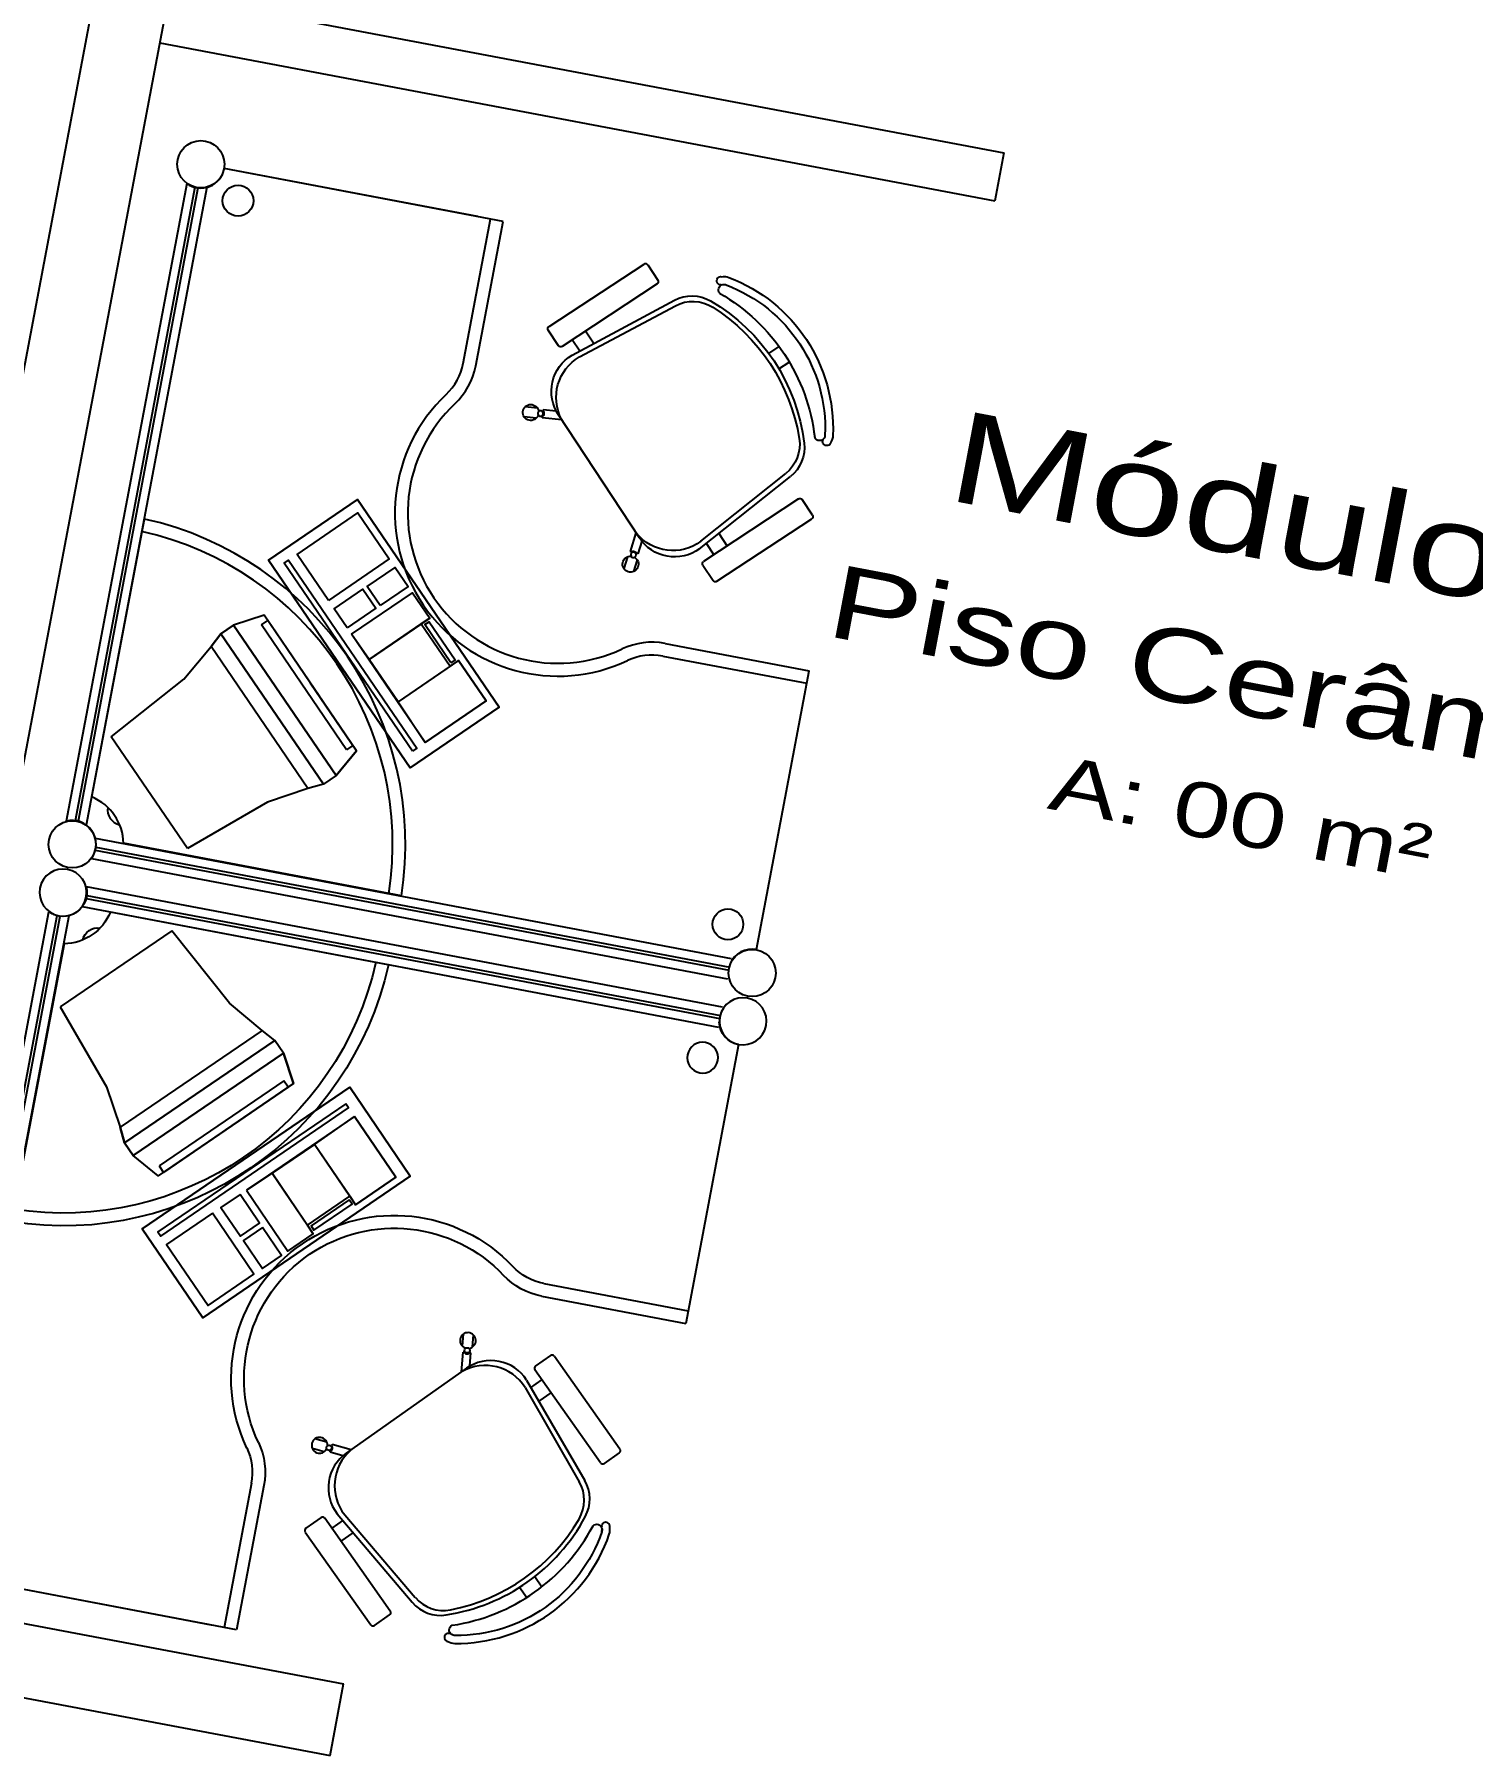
# Model space of a CAD drawing. Header units: inches. Extents: x -18604 to 2753, y -9056 to 3482.
# Drawn here: x -14404.3 to -14108.1, y -2724.1 to -2369.7 of the extents above; entities that cross this region are included whole.
import ezdxf
from ezdxf.enums import TextEntityAlignment as Align

# ---------------------------------------------------------------- set-up
doc = ezdxf.new("R2010")
doc.units = ezdxf.units.IN
for name, color, linetype in [('ESPECARQ', 2, 'Continuous'), ('MOVEIS', 2, 'Continuous'), ('Parede', 6, 'Continuous'), ('Parede Baixo', 4, 'Continuous'), ('TEXTO', 2, 'Continuous')]:
    doc.layers.add(name, color=color, linetype=linetype)
doc.styles.add('REGUA100', font='GOTHIC.TTF', dxfattribs={"width": 1.4})
doc.styles.add('REGUA60', font='GOTHIC.TTF', dxfattribs={"width": 1.4})

# ---------------------------------------------------------------- blocks, each defined once
blk = doc.blocks.new('INDUNI1')
at = {"color": 0, "style": 'REGUA100', "width": 1.4, "flags": 8}
for tag, p in [('NOME1', (0, 0)), ('NOME2', (0, -4.286))]:
    blk.add_attdef(tag, text='', height=2.5, dxfattribs=at).set_placement(p, align=Align.CENTER)
at = {"layer": 'ESPECARQ', "style": 'REGUA60', "width": 1.4}
blk.add_attdef('AREA', text='', height=1.5, dxfattribs=at).set_placement((0, -7.813), align=Align.CENTER)
at = {"layer": 'ESPECARQ', "style": 'REGUA60', "width": 1.4, "flags": 8}
for tag, p in [('PISO', (0, -10.313)), ('REVPAR', (0, -12.813)), ('PEDIR', (0, -15.313))]:
    blk.add_attdef(tag, text='', height=1.5, dxfattribs=at).set_placement(p, align=Align.CENTER)

msp = doc.modelspace()

# ---------------------------------------------------------------- linework, layer by layer
at = {"layer": 'MOVEIS'}
for p, q in [((-14312.96, -2407.26, 63.44), (-14365.19, -2397.38, 63.44)), ((-14307.78, -2408.24, 63.44), (-14365.19, -2397.38, 63.44)), ((-14372.91, -2400.43, 63.44), (-14397.75, -2531.74, 63.44)), ((-14371.23, -2401.22, 63.44), (-14395.9, -2531.62, 63.44)), ((-14370.61, -2401.34, 63.44), (-14395.28, -2531.74, 63.44)), ((-14368.76, -2401.21, 63.44), (-14393.6, -2532.53, 63.44)), ((-14315.99, -2437.46, 63.44), (-14310.37, -2407.75, 63.44)), ((-14313.4, -2437.95, 63.44), (-14307.78, -2408.24, 63.44)), ((-14298.3, -2429.89, 63.64), (-14278.75, -2417.01, 63.64)), ((-14277.99, -2417.17, 63.64), (-14275.9, -2420.35, 63.64)), ((-14276.05, -2421.11, 63.64), (-14295.61, -2433.98, 63.64)), ((-14293.57, -2435.77, 63.64), (-14272.5, -2424.46, 63.64)), ((-14292.03, -2436.13, 63.64), (-14272.28, -2425.6, 63.64)), ((-14296.36, -2433.83, 63.64), (-14298.46, -2430.64, 63.64)), ((-14289.14, -2433.31, 63.64), (-14290.78, -2430.81, 63.64)), ((-14291.95, -2434.98, 63.64), (-14293.51, -2432.6, 63.64)), ((-14253.06, -2435.41, 63.64), (-14250.93, -2434.01, 63.64)), ((-14250.97, -2438.6, 63.64), (-14248.83, -2437.19, 63.64)), ((-14300.94, -2448.74, 63.64), (-14303.46, -2448.46, 63.64)), ((-14300.7, -2446.7, 63.64), (-14303.23, -2446.42, 63.64)), ((-14299.69, -2448.45, 63.64), (-14299.72, -2448.65, 63.64)), ((-14299.53, -2447.03, 63.64), (-14299.56, -2447.24, 63.64)), ((-14296.85, -2447.33, 63.64), (-14299.53, -2447.03, 63.64)), ((-14279.7, -2473.39, 63.64), (-14296.38, -2448.05, 63.64)), ((-14295.68, -2449.11, 63.64), (-14299.72, -2448.65, 63.64)), ((-14267.32, -2475.66, 63.64), (-14248.6, -2460.78, 63.64)), ((-14267.03, -2474.1, 63.64), (-14249.55, -2460.13, 63.64)), ((-14337.74, -2465.5, 65.55), (-14356.05, -2477.99, 65.55)), ((-14337.74, -2465.5, 65.55), (-14337.74, -2465.5, 63.44)), ((-14308.6, -2508.24, 63.44), (-14337.74, -2465.5, 63.44)), ((-14308.6, -2508.24, 65.55), (-14337.74, -2465.5, 65.55)), ((-14246.92, -2465.37, 63.64), (-14266.48, -2478.24, 63.64)), ((-14244.07, -2468.71, 63.64), (-14246.16, -2465.52, 63.64)), ((-14392.45, -2526.74, 63.44), (-14381.63, -2469.51, 63.44)), ((-14350.18, -2476.79, 65.55), (-14337.66, -2468.25, 65.55)), ((-14337.66, -2468.25, 65.55), (-14331.21, -2477.72, 65.55)), ((-14263.78, -2482.33, 63.64), (-14244.22, -2469.46, 63.64)), ((-14280.4, -2472.33, 63.64), (-14281.58, -2476.21, 63.64)), ((-14263.3, -2472.56, 63.64), (-14261.65, -2475.07, 63.64)), ((-14343.73, -2486.26, 65.55), (-14350.18, -2476.79, 65.55)), ((-14281.38, -2476.27, 63.64), (-14281.58, -2476.21, 63.64)), ((-14280.01, -2476.69, 63.64), (-14280.21, -2476.63, 63.64)), ((-14279.23, -2474.1, 63.64), (-14280.01, -2476.69, 63.64)), ((-14265.95, -2474.48, 63.64), (-14264.38, -2476.86, 63.64)), ((-14356.05, -2477.99, 65.55), (-14326.91, -2520.73, 65.55)), ((-14352.82, -2478.59, 65.55), (-14351.94, -2477.99, 65.55)), ((-14326.43, -2517.29, 65.55), (-14352.82, -2478.59, 65.55)), ((-14351.94, -2477.99, 65.55), (-14325.56, -2516.69, 65.55)), ((-14331.21, -2477.72, 65.55), (-14343.73, -2486.26, 65.55)), ((-14335.77, -2483.38, 65.55), (-14330.02, -2479.46, 65.55)), ((-14330.02, -2479.46, 65.55), (-14327.34, -2483.39, 65.55)), ((-14282.14, -2477.3, 63.64), (-14282.88, -2479.73, 63.64)), ((-14280.18, -2477.89, 63.64), (-14280.91, -2480.32, 63.64)), ((-14266.63, -2479, 63.64), (-14264.54, -2482.18, 63.64)), ((-14342.54, -2488, 65.55), (-14336.64, -2483.98, 65.55)), ((-14336.64, -2483.98, 65.55), (-14333.97, -2487.9, 65.55)), ((-14333.09, -2487.31, 65.55), (-14335.77, -2483.38, 65.55)), ((-14327.34, -2483.39, 65.55), (-14333.09, -2487.31, 65.55)), ((-14338.97, -2493.23, 65.55), (-14326.45, -2484.7, 65.55)), ((-14326.45, -2484.7, 65.55), (-14322.88, -2489.93, 65.55)), ((-14356.99, -2489.31, 65.55), (-14363.26, -2491.35, 65.55)), ((-14357.54, -2491.3, 65.55), (-14356.24, -2490.41, 65.55)), ((-14347.47, -2503.26, 65.55), (-14356.99, -2489.31, 65.55)), ((-14338.71, -2516.11, 65.55), (-14356.24, -2490.41, 65.55)), ((-14339.86, -2491.92, 65.55), (-14342.54, -2488, 65.55)), ((-14333.97, -2487.9, 65.55), (-14339.86, -2491.92, 65.55)), ((-14322.88, -2489.93, 65.55), (-14324.63, -2491.12, 65.55)), ((-14324.63, -2491.12, 65.55), (-14318.68, -2499.84, 65.55)), ((-14323.9, -2491.26, 65.55), (-14323.02, -2490.66, 65.55)), ((-14323.02, -2490.66, 65.55), (-14317.67, -2498.51, 65.55)), ((-14365.88, -2493.13, 64.49), (-14367.9, -2495.79, 64.49)), ((-14367.9, -2495.79, 64.49), (-14365.88, -2493.13, 64.49)), ((-14365.88, -2493.13, 64.49), (-14363.26, -2491.35, 65.55)), ((-14363.26, -2491.35, 65.55), (-14365.88, -2493.13, 65.55)), ((-14344.77, -2524.1, 64.49), (-14365.88, -2493.13, 64.49)), ((-14344.77, -2524.1, 65.55), (-14365.88, -2493.13, 65.55)), ((-14342.15, -2522.31, 65.55), (-14363.26, -2491.35, 65.55)), ((-14363.26, -2491.35, 65.55), (-14342.15, -2522.31, 65.55)), ((-14340.02, -2517.01, 65.55), (-14357.54, -2491.3, 65.55)), ((-14345.53, -2506.11, 70.83), (-14355.49, -2491.5, 70.83)), ((-14323.8, -2515.49, 65.55), (-14338.97, -2493.23, 65.55)), ((-14318.54, -2499.11, 65.55), (-14323.9, -2491.26, 65.55)), ((-14373.54, -2502.51, 62.38), (-14367.9, -2495.79, 64.49)), ((-14274.9, -2497.72, 63.44), (-14245.2, -2503.34, 63.44)), ((-14274.41, -2495.13, 63.44), (-14244.71, -2500.75, 63.44)), ((-14318.68, -2499.84, 65.55), (-14316.94, -2498.65, 65.55)), ((-14317.67, -2498.51, 65.55), (-14318.54, -2499.11, 65.55)), ((-14316.94, -2498.65, 65.55), (-14311.27, -2506.96, 65.55)), ((-14255.57, -2558.16, 63.44), (-14244.71, -2500.75, 63.44)), ((-14388.46, -2514.35, 62.38), (-14373.54, -2502.51, 62.38)), ((-14347.47, -2503.26, 65.55), (-14337.96, -2517.22, 65.55)), ((-14352.11, -2507.7, 65.55), (-14342.15, -2522.31, 65.55)), ((-14326.91, -2520.73, 65.55), (-14308.6, -2508.24, 65.55)), ((-14311.27, -2506.96, 65.55), (-14323.8, -2515.49, 65.55)), ((-14308.6, -2508.24, 65.55), (-14308.6, -2508.24, 63.44)), ((-14372.77, -2537.37, 62.38), (-14388.46, -2514.35, 62.38)), ((-14337.96, -2517.22, 65.55), (-14342.15, -2522.31, 65.55)), ((-14338.71, -2516.11, 65.55), (-14340.02, -2517.01, 65.55)), ((-14338.71, -2516.11, 65.55), (-14338.71, -2516.11, 65.55)), ((-14338.71, -2516.11, 65.55), (-14338.71, -2516.11, 65.55)), ((-14325.56, -2516.69, 65.55), (-14326.43, -2517.29, 65.55)), ((-14342.15, -2522.31, 65.55), (-14344.77, -2524.1, 64.49)), ((-14342.15, -2522.31, 65.55), (-14344.77, -2524.1, 65.55)), ((-14347.98, -2525.01, 64.49), (-14356.29, -2527.8, 62.38)), ((-14344.77, -2524.1, 64.49), (-14347.98, -2525.01, 64.49)), ((-14344.77, -2524.1, 64.49), (-14347.98, -2525.01, 64.49)), ((-14356.29, -2527.8, 62.38), (-14372.77, -2537.37, 62.38)), ((-14391.76, -2535.24, 63.44), (-14260.77, -2560.02, 63.44)), ((-14391.63, -2537.09, 63.44), (-14261.1, -2561.78, 63.44)), ((-14328.72, -2547.11, 63.44), (-14385.95, -2536.28, 63.44)), ((-14392.54, -2539.39, 63.44), (-14261.55, -2564.17, 63.44)), ((-14391.75, -2537.71, 63.44), (-14261.22, -2562.41, 63.44)), ((-14393.63, -2545.17, 63.44), (-14262.64, -2569.95, 63.44)), ((-14393.63, -2547.64, 63.44), (-14263.1, -2572.34, 63.44)), ((-14393.51, -2547.02, 63.44), (-14262.98, -2571.71, 63.44)), ((-14426.12, -2681.69, 63.44), (-14401.28, -2550.38, 63.44)), ((-14424.27, -2681.57, 63.44), (-14399.6, -2551.17, 63.44)), ((-14423.65, -2681.68, 63.44), (-14398.98, -2551.29, 63.44)), ((-14421.97, -2682.48, 63.44), (-14397.13, -2551.16, 63.44)), ((-14394.42, -2549.32, 63.44), (-14263.43, -2574.1, 63.44)), ((-14331.4, -2561.29, 63.44), (-14388.63, -2550.46, 63.44)), ((-14375.96, -2554.27, 62.38), (-14398.99, -2569.97, 62.38)), ((-14364.13, -2569.19, 62.38), (-14375.96, -2554.27, 62.38)), ((-14398.17, -2556.97, 63.44), (-14409, -2614.2, 63.44)), ((-14398.99, -2569.97, 62.38), (-14389.42, -2586.44, 62.38)), ((-14357.41, -2574.83, 64.49), (-14364.13, -2569.19, 62.38)), ((-14354.75, -2576.85, 64.49), (-14357.41, -2574.83, 64.49)), ((-14354.75, -2576.85, 64.49), (-14357.41, -2574.83, 64.49)), ((-14354.75, -2576.85, 64.49), (-14385.71, -2597.96, 64.49)), ((-14354.75, -2576.85, 65.55), (-14385.71, -2597.96, 65.55)), ((-14352.97, -2579.47, 65.55), (-14383.93, -2600.58, 65.55)), ((-14383.93, -2600.58, 65.55), (-14352.97, -2579.47, 65.55)), ((-14367.57, -2589.43, 65.55), (-14352.97, -2579.47, 65.55)), ((-14352.97, -2579.47, 65.55), (-14354.75, -2576.85, 64.49)), ((-14352.97, -2579.47, 65.55), (-14354.75, -2576.85, 65.55)), ((-14350.92, -2585.74, 65.55), (-14352.97, -2579.47, 65.55)), ((-14259.27, -2577.73, 63.44), (-14270.13, -2635.14, 63.44)), ((-14389.42, -2586.44, 62.38), (-14386.62, -2594.75, 64.49)), ((-14382.1, -2615.65, 65.55), (-14339.36, -2586.51, 65.55)), ((-14352.92, -2585.19, 65.55), (-14378.62, -2602.71, 65.55)), ((-14352.03, -2586.5, 65.55), (-14377.73, -2604.02, 65.55)), ((-14364.88, -2595.26, 65.55), (-14350.92, -2585.74, 65.55)), ((-14352.03, -2586.5, 65.55), (-14352.92, -2585.19, 65.55)), ((-14352.03, -2586.5, 65.55), (-14352.03, -2586.5, 65.55)), ((-14352.03, -2586.5, 65.55), (-14352.03, -2586.5, 65.55)), ((-14339.36, -2586.51, 65.55), (-14326.87, -2604.83, 65.55)), ((-14340.16, -2589.89, 65.55), (-14378.87, -2616.28, 65.55)), ((-14339.57, -2590.76, 65.55), (-14340.16, -2589.89, 65.55)), ((-14378.27, -2617.15, 65.55), (-14339.57, -2590.76, 65.55)), ((-14362.03, -2593.32, 70.83), (-14376.64, -2603.28, 70.83)), ((-14338.37, -2592.52, 65.55), (-14360.63, -2607.7, 65.55)), ((-14329.83, -2605.04, 65.55), (-14338.37, -2592.52, 65.55)), ((-14385.71, -2597.96, 64.49), (-14386.62, -2594.75, 64.49)), ((-14386.62, -2594.75, 64.49), (-14385.71, -2597.96, 64.49)), ((-14364.88, -2595.26, 65.55), (-14378.83, -2604.77, 65.55)), ((-14385.71, -2597.96, 64.49), (-14383.93, -2600.58, 65.55)), ((-14383.93, -2600.58, 65.55), (-14385.71, -2597.96, 65.55)), ((-14378.83, -2604.77, 65.55), (-14383.93, -2600.58, 65.55)), ((-14378.62, -2602.71, 65.55), (-14377.73, -2604.02, 65.55)), ((-14326.87, -2604.83, 63.44), (-14369.61, -2633.97, 63.44)), ((-14326.87, -2604.83, 65.55), (-14369.61, -2633.97, 65.55)), ((-14360.63, -2607.7, 65.55), (-14352.09, -2620.22, 65.55)), ((-14338.14, -2610.71, 65.55), (-14329.83, -2605.04, 65.55)), ((-14326.87, -2604.83, 65.55), (-14326.87, -2604.83, 63.44)), ((-14361.94, -2608.59, 65.55), (-14365.86, -2611.27, 65.55)), ((-14365.86, -2611.27, 65.55), (-14361.84, -2617.17, 65.55)), ((-14357.92, -2614.49, 65.55), (-14361.94, -2608.59, 65.55)), ((-14348.05, -2614.91, 65.55), (-14339.33, -2608.96, 65.55)), ((-14339.47, -2609.7, 65.55), (-14347.32, -2615.05, 65.55)), ((-14346.72, -2615.92, 65.55), (-14338.87, -2610.57, 65.55)), ((-14338.87, -2610.57, 65.55), (-14339.47, -2609.7, 65.55)), ((-14339.33, -2608.96, 65.55), (-14338.14, -2610.71, 65.55)), ((-14367.61, -2612.46, 65.55), (-14377.07, -2618.91, 65.55)), ((-14359.07, -2624.98, 65.55), (-14367.61, -2612.46, 65.55)), ((-14361.84, -2617.17, 65.55), (-14357.92, -2614.49, 65.55)), ((-14346.86, -2616.65, 65.55), (-14348.05, -2614.91, 65.55)), ((-14347.32, -2615.05, 65.55), (-14346.72, -2615.92, 65.55)), ((-14369.61, -2633.97, 65.55), (-14382.1, -2615.65, 65.55)), ((-14378.87, -2616.28, 65.55), (-14378.27, -2617.15, 65.55)), ((-14357.32, -2615.36, 65.55), (-14361.25, -2618.04, 65.55)), ((-14361.25, -2618.04, 65.55), (-14357.33, -2623.79, 65.55)), ((-14353.4, -2621.11, 65.55), (-14357.32, -2615.36, 65.55)), ((-14352.09, -2620.22, 65.55), (-14346.86, -2616.65, 65.55)), ((-14377.07, -2618.91, 65.55), (-14368.53, -2631.43, 65.55)), ((-14357.33, -2623.79, 65.55), (-14353.4, -2621.11, 65.55)), ((-14368.53, -2631.43, 65.55), (-14359.07, -2624.98, 65.55)), ((-14299.35, -2626.93, 63.44), (-14269.64, -2632.55, 63.44)), ((-14299.84, -2629.52, 63.44), (-14270.13, -2635.14, 63.44)), ((-14369.61, -2633.97, 65.55), (-14369.61, -2633.97, 63.44)), ((-14316.14, -2639.84, 63.64), (-14315.93, -2637.31, 63.64)), ((-14314.09, -2640, 63.64), (-14313.89, -2637.47, 63.64)), ((-14316.33, -2645.1, 63.64), (-14316.01, -2641.05, 63.64)), ((-14315.8, -2641.07, 63.64), (-14316.01, -2641.05, 63.64)), ((-14314.6, -2643.87, 63.64), (-14314.38, -2641.18, 63.64)), ((-14314.38, -2641.18, 63.64), (-14314.59, -2641.17, 63.64)), ((-14301.08, -2643.92, 63.64), (-14297.96, -2641.73, 63.64)), ((-14297.21, -2641.86, 63.64), (-14283.7, -2660.98, 63.64)), ((-14315.29, -2644.37, 63.64), (-14340.08, -2661.86, 63.64)), ((-14302.94, -2646.78, 63.64), (-14290.94, -2667.47, 63.64)), ((-14302.09, -2648.37, 63.64), (-14299.76, -2646.73, 63.64)), ((-14287.71, -2663.81, 63.64), (-14301.21, -2644.68, 63.64)), ((-14303.24, -2648.33, 63.64), (-14292.07, -2667.73, 63.64)), ((-14300.33, -2651.13, 63.64), (-14297.88, -2649.4, 63.64)), ((-14344.59, -2661.54, 63.64), (-14347.05, -2660.88, 63.64)), ((-14344.06, -2659.55, 63.64), (-14346.52, -2658.9, 63.64)), ((-14343.02, -2660.28, 63.64), (-14342.96, -2660.08, 63.64)), ((-14339.04, -2661.13, 63.64), (-14342.96, -2660.08, 63.64)), ((-14343.38, -2661.66, 63.64), (-14343.33, -2661.46, 63.64)), ((-14340.78, -2662.36, 63.64), (-14343.38, -2661.66, 63.64)), ((-14283.83, -2661.74, 63.64), (-14286.95, -2663.94, 63.64)), ((-14359.61, -2668.02, 63.44), (-14365.23, -2697.72, 63.44)), ((-14357.02, -2668.51, 63.44), (-14362.64, -2698.21, 63.44)), ((-14345.26, -2675.11, 63.64), (-14348.37, -2677.31, 63.64)), ((-14330.99, -2694.37, 63.64), (-14344.5, -2675.24, 63.64)), ((-14341.94, -2674.32, 63.64), (-14326.46, -2692.54, 63.64)), ((-14340.38, -2674.55, 63.64), (-14325.84, -2691.56, 63.64)), ((-14348.5, -2678.07, 63.64), (-14335, -2697.19, 63.64)), ((-14340.72, -2675.65, 63.64), (-14343.05, -2677.29, 63.64)), ((-14338.72, -2678.23, 63.64), (-14341.17, -2679.96, 63.64)), ((-14367.83, -2697.23, 63.44), (-14420.05, -2687.35, 63.44)), ((-14362.64, -2698.21, 63.44), (-14420.05, -2687.35, 63.44)), ((-14304.37, -2689.45, 63.64), (-14302.89, -2691.54, 63.64)), ((-14301.26, -2687.25, 63.64), (-14299.78, -2689.34, 63.64)), ((-14334.24, -2697.33, 63.64), (-14331.13, -2695.13, 63.64))]:
    msp.add_line(p, q, dxfattribs=at)
at = {"layer": 'MOVEIS', "extrusion": (0.826234, 0.563328, 0)}
for p, q in [((-14365.88, -2493.13, 65.55), (-14365.88, -2493.13, 64.49)), ((-14344.77, -2524.1, 65.55), (-14344.77, -2524.1, 64.49))]:
    msp.add_line(p, q, dxfattribs=at)
at = {"layer": 'MOVEIS', "extrusion": (0.563328, -0.826234, 0)}
for p, q in [((-14354.75, -2576.85, 65.55), (-14354.75, -2576.85, 64.49)), ((-14385.71, -2597.96, 65.55), (-14385.71, -2597.96, 64.49))]:
    msp.add_line(p, q, dxfattribs=at)
at = {"layer": 'MOVEIS', "elevation": 63.64}
msp.add_lwpolyline([(-14287.44, -2678.02, -0.323529), (-14317.69, -2699.38, -0.122717), (-14318.32, -2699.2, -0.605717), (-14318.25, -2697.27, 0.237888), (-14289.24, -2676.79, -0.605717), (-14287.4, -2677.37)], format="xyb", dxfattribs=at)
msp.add_lwpolyline([(-14318.25, -2697.27, 0.237888), (-14289.24, -2676.79, -0.605717), (-14287.4, -2677.37, -0.122717), (-14287.44, -2678.02, -0.323529), (-14317.69, -2699.38, -0.122717), (-14318.32, -2699.2, -0.605717)], format="xyb", close=True, dxfattribs=at)
at = {"layer": 'MOVEIS'}
for centre, radius in [((-14370.01, -2396.47, 63.44), 4.86), ((-14362.35, -2403.98, 63.44), 3.17), ((-14396.5, -2536.49, 63.44), 4.86), ((-14261.47, -2552.96, 63.44), 3.17), ((-14256.48, -2562.98, 63.44), 4.86), ((-14315.16, -2640.67, 63.64), 0.545), ((-14343.61, -2660.75, 63.64), 0.545)]:
    msp.add_circle(centre, radius, dxfattribs=at)
for centre, radius, start, end in [((-14370.01, -2396.47, 63.44), 4.91, 233.8119, 349.2862), ((-14327.61, -2435.26, 63.44), 11.82, 313.3118, 349.2862), ((-14327.61, -2435.26, 63.44), 14.46, 313.3118, 349.2862), ((-14296.47, -2468.29, 63.44), 33.57, 133.3118, 295.2607), ((-14296.47, -2468.29, 63.44), 30.93, 133.3118, 295.2607), ((-14396.5, -2536.49, 63.44), 68.61, 351.0936, 77.4789), ((-14396.5, -2536.49, 63.44), 65.97, 351.0936, 77.4789), ((-14277.1, -2509.34, 63.44), 14.46, 79.2862, 115.2607), ((-14277.1, -2509.34, 63.44), 11.82, 79.2862, 115.2607), ((-14396.5, -2536.49, 63.44), 10.56, 1.1157, 67.4567), ((-14386.08, -2529.38, 63.44), 3.14, 170.8791, 257.6934), ((-14396.5, -2536.49, 63.44), 4.91, 323.8119, 104.7606), ((-14256.48, -2562.98, 63.44), 4.91, 79.2862, 156.8676), ((-14315.01, -2638.65, 63.64), 1.63, 277.9356, 253.7559), ((-14315.15, -2640.58, 63.64), 0.817, 217.1996, 313.579), ((-14310.27, -2651.48, 63.64), 8.71, 32.6503, 125.2195), ((-14297.65, -2642.17, 63.64), 0.545, 35.2195, 125.2195), ((-14311.43, -2653.44, 63.64), 9.66, 31.9673, 119.627), ((-14300.76, -2644.37, 63.64), 0.545, 125.2195, 215.2195), ((-14345.56, -2660.22, 63.64), 1.63, 356.6831, 332.5034), ((-14343.7, -2660.73, 63.64), 0.817, 296.8601, 33.2394), ((-14332.82, -2668.54, 63.64), 9.66, 130.812, 218.4717), ((-14284.15, -2661.3, 63.64), 0.545, 305.2195, 35.2195), ((-14335.05, -2668.98, 63.64), 8.71, 125.2195, 217.7888), ((-14287.26, -2663.5, 63.64), 0.545, 215.2195, 305.2195), ((-14298.68, -2671.53, 63.64), 7.62, 329.4834, 29.9196), ((-14297.54, -2671.29, 63.64), 7.62, 331.6148, 30.0983), ((-14344.94, -2675.56, 63.64), 0.545, 35.2195, 125.2195), ((-14325.53, -2656.17, 63.64), 39.44, 278.8242, 331.6148), ((-14326.09, -2655.37, 63.64), 39.44, 280.9556, 329.4834), ((-14348.06, -2677.75, 63.64), 0.545, 125.2195, 215.2195), ((-14317.34, -2667.77, 63.64), 33.24, 269.3433, 341.0957), ((-14286.63, -2676.93, 63.64), 0.852, 349.894, 185.4086), ((-14288.74, -2677.61, 63.64), 1.36, 342.0894, 10.074), ((-14288.74, -2677.61, 63.64), 2.99, 341.7624, 10.074), ((-14320.65, -2687.61, 63.64), 7.62, 220.3408, 278.8242), ((-14320.04, -2686.61, 63.64), 7.62, 220.5194, 280.9556), ((-14331.44, -2694.68, 63.64), 0.545, 305.2195, 35.2195), ((-14334.55, -2696.88, 63.64), 0.545, 215.2195, 305.2195), ((-14318.99, -2699.78, 63.64), 0.852, 65.0304, 260.5451), ((-14317.65, -2698.02, 63.64), 2.99, 240.365, 268.6766)]:
    msp.add_arc(centre, radius, start, end, dxfattribs=at)
at = {"layer": 'MOVEIS', "extrusion": (0, 0, -1)}
for centre, major_axis, start_param, end_param in [((-14278.45, -2417.47, 63.64), (-0.385, 0.385), 0.203279, 1.774075), ((-14262.9, -2420.46, 63.64), (-0.602, 0.602), 3.865169, 7.277544), ((-14262.3, -2422.59, 63.64), (-2.12, 2.12), 0.64215, 1.136282), ((-14273.06, -2450.85, 63.64), (-23.5, 23.5), 1.147917, 2.400233), ((-14276.35, -2420.65, 63.64), (-0.385, 0.385), 1.774075, 3.344871), ((-14268.89, -2431.18, 63.64), (-5.39, 5.39), 0.292661, 1.31339), ((-14262.34, -2422.32, 63.64), (-0.77, 0.77), 4.746885, 6.925335), ((-14262.34, -2422.32, 63.64), (-0.77, 0.77), 4.746885, 6.925335), ((-14282.78, -2457.26, 63.64), (-27.89, 27.89), 1.30698, 2.24117), ((-14282.78, -2457.26, 63.64), (-27.89, 27.89), 1.30698, 2.24117), ((-14262.3, -2422.59, 63.64), (-0.963, 0.963), 0.64215, 1.130574), ((-14262.3, -2422.59, 63.64), (-0.963, 0.963), 0.64215, 1.130574), ((-14273.06, -2450.85, 63.64), (-22.35, 22.35), 1.148273, 2.399878), ((-14273.06, -2450.85, 63.64), (-22.35, 22.35), 1.148273, 2.399878), ((-14268.69, -2432.33, 63.64), (-5.39, 5.39), 0.295779, 1.35059), ((-14284.92, -2458.66, 63.64), (-27.89, 27.89), 1.31339, 2.23476), ((-14285.73, -2459.2, 63.64), (-27.89, 27.89), 1.35059, 2.19756), ((-14298, -2430.34, 63.64), (-0.385, 0.385), 4.915668, 6.486464), ((-14295.91, -2433.53, 63.64), (-0.385, 0.385), 3.344871, 4.915668), ((-14287.18, -2444.49, 63.64), (-6.83, 6.83), 5.013275, 6.543226), ((-14289.11, -2443.26, 63.64), (-6.16, 6.16), 4.915668, 6.531306), ((-14302.08, -2447.58, 63.64), (-1.16, 1.16), 2.672284, 8.533454), ((-14300.07, -2447.79, 63.64), (-0.385, 0.385), 0.203279, 6.486464), ((-14300.17, -2447.78, 63.64), (-0.578, 0.578), 1.628175, 3.310312), ((-14254.31, -2454.17, 63.64), (-5.39, 5.39), 2.19756, 3.252371), ((-14253.34, -2454.81, 63.64), (-5.39, 5.39), 2.23476, 3.255489), ((-14242.61, -2452.29, 63.64), (-0.77, 0.77), 2.906, 5.084451), ((-14242.61, -2452.29, 63.64), (-0.77, 0.77), 2.906, 5.084451), ((-14241.12, -2453.55, 63.64), (-0.602, 0.602), 2.553792, 5.966166), ((-14242.84, -2452.15, 63.64), (-0.963, 0.963), 2.417576, 2.906), ((-14242.84, -2452.15, 63.64), (-0.963, 0.963), 2.417576, 2.906), ((-14242.84, -2452.15, 63.64), (-2.12, 2.12), 2.411869, 2.906), ((-14246.62, -2465.82, 63.64), (-0.385, 0.385), 0.203279, 1.774075), ((-14244.52, -2469.01, 63.64), (-0.385, 0.385), 1.774075, 3.344871), ((-14272.79, -2466.35, 63.64), (-6.83, 6.83), 3.288109, 4.81806), ((-14272.43, -2468.6, 63.64), (-6.16, 6.16), 3.30003, 4.915668), ((-14280.93, -2476.88, 63.64), (-0.385, 0.385), 0.203279, 6.486464), ((-14280.95, -2476.97, 63.64), (-0.578, 0.578), 0.237838, 1.919975), ((-14281.53, -2478.81, 63.64), (-1.16, 1.16), 1.297882, 7.159051), ((-14266.18, -2478.7, 63.64), (-0.385, 0.385), 4.915668, 6.486464), ((-14264.08, -2481.88, 63.64), (-0.385, 0.385), 3.344871, 4.915668), ((-14398.38, -2546.42, 63.44), (3.43, 3.43), 4.113981, 10.397166), ((-14398.38, -2546.42, 63.44), (3.47, 3.47), 0.527777, 2.987797), ((-14398.38, -2546.42, 63.44), (7.46, 7.46), 1.178852, 2.336721), ((-14391.27, -2556.84, 63.44), (2.22, 2.22), 4.141781, 5.656977), ((-14398.38, -2546.42, 63.44), (48.52, 48.52), 1.003932, 2.511641), ((-14398.38, -2546.42, 63.44), (46.65, 46.65), 1.003932, 2.511641), ((-14258.36, -2572.91, 63.44), (3.43, 3.43), 4.113981, 10.397166), ((-14258.36, -2572.91, 63.44), (3.47, 3.47), 2.543185, 3.897234), ((-14266.67, -2580.42, 63.44), (2.24, 2.24), 4.113981, 10.397166), ((-14330.18, -2646.45, 63.44), (23.74, 23.74), 3.486108, 6.31265), ((-14330.18, -2646.45, 63.44), (21.87, 21.87), 3.486108, 6.31265), ((-14297.15, -2615.31, 63.44), (10.23, 10.23), 2.543185, 3.171058), ((-14297.15, -2615.31, 63.44), (8.36, 8.36), 2.543185, 3.171058), ((-14371.23, -2665.82, 63.44), (8.36, 8.36), 0.344515, 0.972388), ((-14371.23, -2665.82, 63.44), (10.23, 10.23), 0.344515, 0.972388)]:
    msp.add_ellipse(centre, major_axis=major_axis, ratio=1, start_param=start_param, end_param=end_param, dxfattribs=at)
at = {"layer": 'MOVEIS'}
for points in [[(-14326.91, -2520.73, 65.55), (-14356.05, -2477.99, 65.55), (-14337.74, -2465.5, 65.55), (-14308.6, -2508.24, 65.55)], [(-14337.74, -2465.5, 65.55), (-14337.74, -2465.5, 63.44), (-14308.6, -2508.24, 63.44), (-14308.6, -2508.24, 65.55)], [(-14343.73, -2486.26, 65.55), (-14350.18, -2476.79, 65.55), (-14337.66, -2468.25, 65.55), (-14331.21, -2477.72, 65.55)], [(-14326.43, -2517.29, 65.55), (-14352.82, -2478.59, 65.55), (-14351.94, -2477.99, 65.55), (-14325.56, -2516.69, 65.55)], [(-14333.09, -2487.31, 65.55), (-14335.77, -2483.38, 65.55), (-14330.02, -2479.46, 65.55), (-14327.34, -2483.39, 65.55)], [(-14339.86, -2491.92, 65.55), (-14342.54, -2488, 65.55), (-14336.64, -2483.98, 65.55), (-14333.97, -2487.9, 65.55)], [(-14338.97, -2493.23, 65.55), (-14326.45, -2484.7, 65.55), (-14322.88, -2489.93, 65.55), (-14335.32, -2498.41, 65.55)], [(-14342.15, -2522.31, 65.55), (-14337.96, -2517.22, 65.55), (-14356.99, -2489.31, 65.55), (-14363.26, -2491.35, 65.55)], [(-14329.38, -2507.13, 65.55), (-14335.32, -2498.41, 65.55), (-14324.63, -2491.12, 65.55), (-14318.68, -2499.84, 65.55)], [(-14318.54, -2499.11, 65.55), (-14323.9, -2491.26, 65.55), (-14323.02, -2490.66, 65.55), (-14317.67, -2498.51, 65.55)], [(-14347.98, -2525.01, 64.49), (-14367.9, -2495.79, 64.49), (-14365.88, -2493.13, 64.49), (-14344.77, -2524.1, 64.49)], [(-14344.77, -2524.1, 65.55), (-14365.88, -2493.13, 65.55), (-14363.26, -2491.35, 65.55), (-14342.15, -2522.31, 65.55)], [(-14323.8, -2515.49, 65.55), (-14311.27, -2506.96, 65.55), (-14316.94, -2498.65, 65.55), (-14329.38, -2507.13, 65.55)], [(-14357.41, -2574.83, 64.49), (-14386.62, -2594.75, 64.49), (-14385.71, -2597.96, 64.49), (-14354.75, -2576.85, 64.49)], [(-14354.75, -2576.85, 65.55), (-14385.71, -2597.96, 65.55), (-14383.93, -2600.58, 65.55), (-14352.97, -2579.47, 65.55)], [(-14352.97, -2579.47, 65.55), (-14350.92, -2585.74, 65.55), (-14378.83, -2604.77, 65.55), (-14383.93, -2600.58, 65.55)], [(-14339.36, -2586.51, 65.55), (-14382.1, -2615.65, 65.55), (-14369.61, -2633.97, 65.55), (-14326.87, -2604.83, 65.55)], [(-14340.16, -2589.89, 65.55), (-14378.87, -2616.28, 65.55), (-14378.27, -2617.15, 65.55), (-14339.57, -2590.76, 65.55)], [(-14338.37, -2592.52, 65.55), (-14329.83, -2605.04, 65.55), (-14338.14, -2610.71, 65.55), (-14346.62, -2598.27, 65.55)], [(-14346.62, -2598.27, 65.55), (-14355.34, -2604.21, 65.55), (-14348.05, -2614.91, 65.55), (-14339.33, -2608.96, 65.55)], [(-14360.63, -2607.7, 65.55), (-14352.09, -2620.22, 65.55), (-14346.86, -2616.65, 65.55), (-14355.34, -2604.21, 65.55)], [(-14369.61, -2633.97, 65.55), (-14369.61, -2633.97, 63.44), (-14326.87, -2604.83, 63.44), (-14326.87, -2604.83, 65.55)], [(-14361.94, -2608.59, 65.55), (-14365.86, -2611.27, 65.55), (-14361.84, -2617.17, 65.55), (-14357.92, -2614.49, 65.55)], [(-14339.47, -2609.7, 65.55), (-14347.32, -2615.05, 65.55), (-14346.72, -2615.92, 65.55), (-14338.87, -2610.57, 65.55)], [(-14367.61, -2612.46, 65.55), (-14377.07, -2618.91, 65.55), (-14368.53, -2631.43, 65.55), (-14359.07, -2624.98, 65.55)], [(-14357.32, -2615.36, 65.55), (-14361.25, -2618.04, 65.55), (-14357.33, -2623.79, 65.55), (-14353.4, -2621.11, 65.55)]]:
    msp.add_3dface(points, dxfattribs=at)
at = {"layer": 'Parede'}
for p, q in [((-14554.65, -2684.13, 63.44), (-14343.4, -2724.1, 63.44)), ((-14438.87, -2690.77, 63.44), (-14340.61, -2709.36, 63.44)), ((-14343.4, -2724.1, 63.44), (-14340.61, -2709.36, 63.44))]:
    msp.add_line(p, q, dxfattribs=at)
at = {"layer": 'Parede Baixo'}
for p, q in [((-14453.6, -2687.98, 63.44), (-14326.26, -2014.92, 63.44)), ((-14438.87, -2690.77, 63.44), (-14311.52, -2017.71, 63.44)), ((-14376.59, -2361.61, 63.44), (-14204.64, -2394.14, 63.44)), ((-14378.45, -2371.44, 63.44), (-14206.5, -2403.97, 63.44)), ((-14204.64, -2394.14, 63.44), (-14206.5, -2403.97, 63.44))]:
    msp.add_line(p, q, dxfattribs=at)

# ---------------------------------------------------------------- block references
at = {"layer": 'TEXTO'}
ref = msp.add_blockref('INDUNI1', (-14145.93, -2478.89), dxfattribs=dict(at, xscale=7.499999999995258, yscale=7.499999999992724, zscale=7.5, rotation=349.2862480787863))
ref.add_attrib('NOME1', 'Módulo 3', dxfattribs={"layer": '0', "color": 0, "height": 18.75, "rotation": 349.2862, "style": 'REGUA100', "width": 1.4, "flags": 8}).set_placement((-14145.93, -2478.89), align=Align.CENTER)
ref.add_attrib('NOME2', 'Piso Cerâmico', dxfattribs={"layer": '0', "color": 0, "height": 15, "rotation": 349.2862, "style": 'REGUA100', "width": 1.4, "flags": 8}).set_placement((-14151.91, -2510.47), align=Align.CENTER)
ref.add_attrib('AREA', 'A: 00 m²', dxfattribs={"layer": 'ESPECARQ', "height": 11.25, "rotation": 349.2862, "style": 'REGUA60', "width": 1.4}).set_placement((-14156.83, -2536.47), align=Align.CENTER)

doc.saveas('drawing.dxf')
